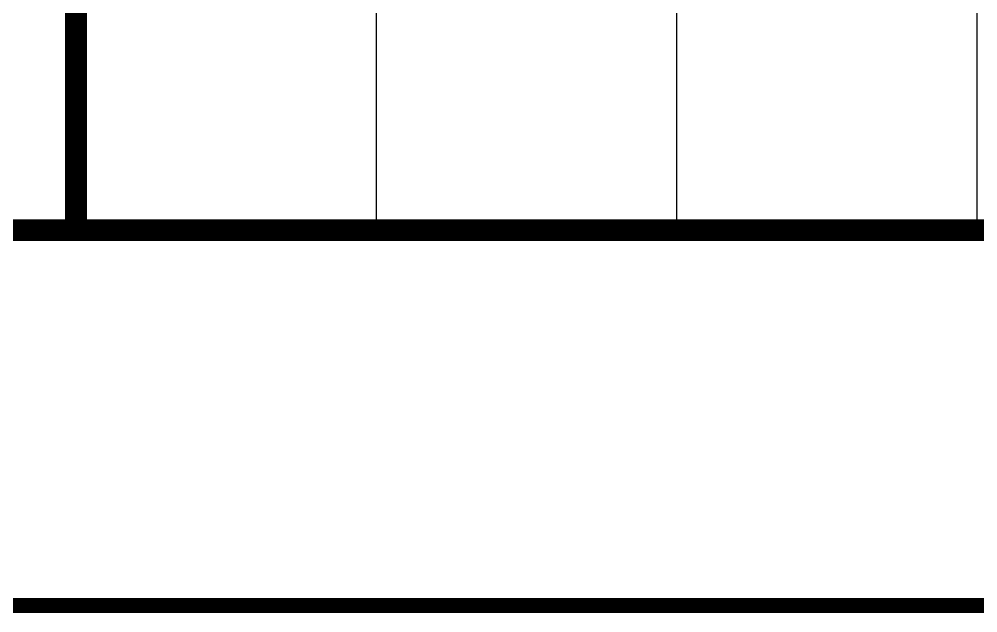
# Model space of a CAD drawing. Extents: x 447413 to 2975780, y -1432727 to 1301644.
# Drawn here: x 2628671 to 2632501, y 448798 to 451172 of the extents above; entities that cross this region are included whole.
import ezdxf

# ---------------------------------------------------------------- set-up
doc = ezdxf.new("R2010")
doc.units = 0
doc.header["$LTSCALE"] = 1000
doc.header["$MEASUREMENT"] = 0
doc.layers.add('图框', color=253, linetype='Continuous')

# ---------------------------------------------------------------- blocks, each defined once
blk = doc.blocks.new('A$C6B0021A6')
at = {"layer": '图框', "color": 153}
for p, q in [((117920, 10220, -84000), (111420, 10220, -84000)), ((117920, 9420, -84000), (111420, 9420, -84000)), ((117920, 8620, -84000), (111420, 8620, -84000))]:
    blk.add_line(p, q, dxfattribs=at)
at = {"layer": '图框', "color": 2, "const_width": 40, "elevation": -84000}
blk.add_lwpolyline([(20, 84120), (118920, 84120), (118920, 20), (20, 20)], close=True, dxfattribs=at)
at = {"layer": '图框', "color": 153, "const_width": 58, "elevation": -84000}
for points in [[(111420, 83120), (117920, 83120), (117920, 1020), (111420, 1020)], [(111420, 30220), (117920, 30220), (117920, 1020), (111420, 1020)]]:
    blk.add_lwpolyline(points, close=True, dxfattribs=at)
blk.add_lwpolyline([(111420, 7820), (117920, 7820)], dxfattribs=at)

msp = doc.modelspace()

# ---------------------------------------------------------------- block references
at = {"xscale": 1.5, "yscale": 1.5, "zscale": 1.5, "rotation": 270}
msp.add_blockref('A$C6B0021A6', (2617168.3, 627208.4, 252000), dxfattribs=at)

doc.saveas('drawing.dxf')
